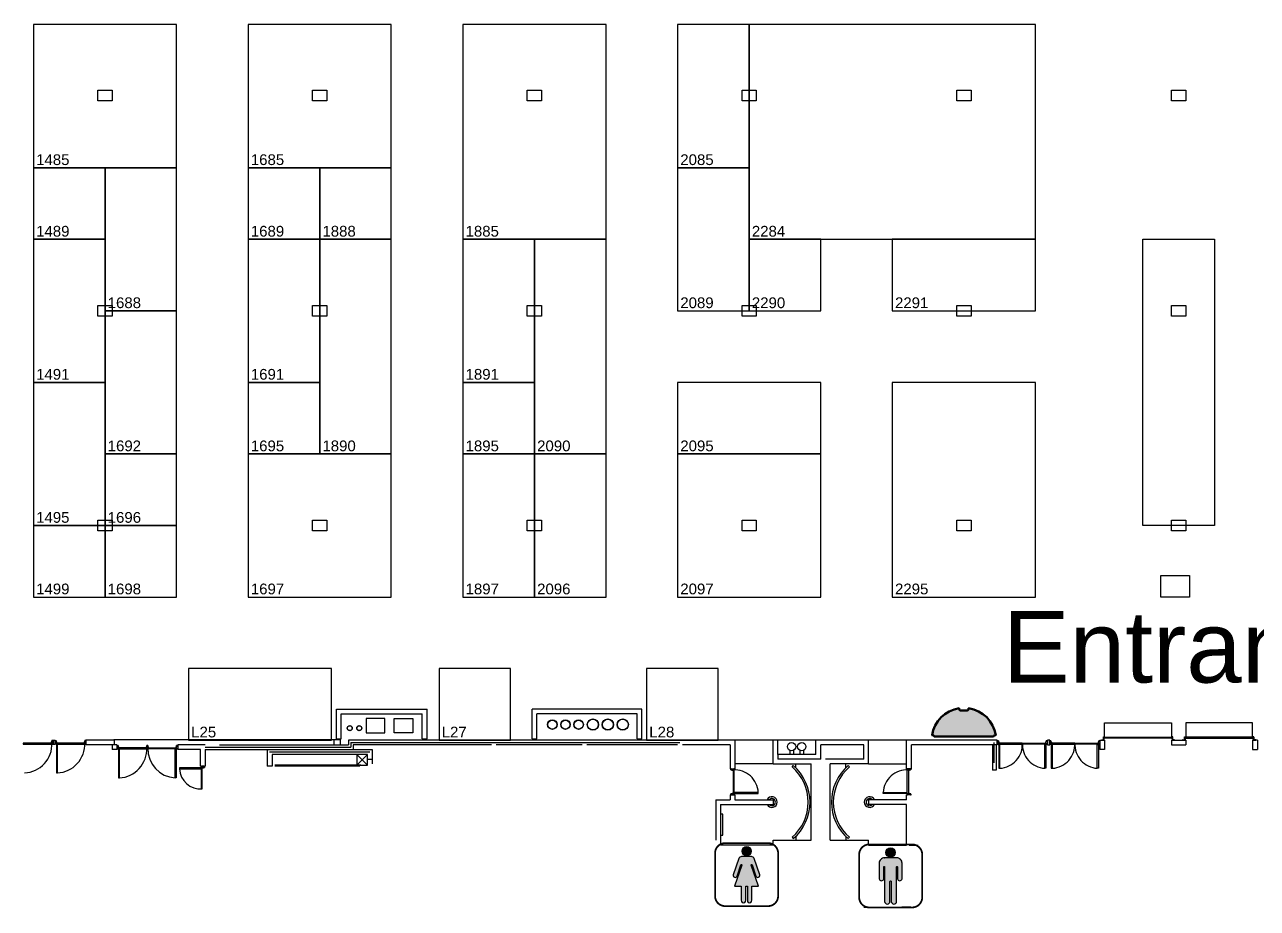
# Model space of a CAD drawing. Extents: x -2543 to 6312, y -522 to 14878.
# Drawn here: x 2145 to 4212, y -522 to 960 of the extents above; entities that cross this region are included whole.
import ezdxf

# ---------------------------------------------------------------- set-up
doc = ezdxf.new("R2010")
doc.units = 0
doc.header["$LTSCALE"] = 5000
doc.header["$PDSIZE"] = 1
for name, color, linetype in [('BoothNumber', 7, 'Continuous'), ('BoothOutLine', 7, 'Continuous'), ('DRAWINGLAYER', 7, 'Continuous'), ('show_xref', 7, 'Continuous')]:
    doc.layers.add(name, color=color, linetype=linetype)
doc.layers.add('OCCC Phase V$0$2020sc01$0$L01-northsouth$0$S-CONC-COLS', color=7, linetype='Continuous', lineweight=50)
doc.layers.add('OCCC Phase V$0$2020sc01$0$L01-northsouth$0$S-CONC-SHAD', color=253, linetype='Continuous', lineweight=20)
doc.styles.add('Arial&EBMS', font='Arial', dxfattribs={"height": 1})
doc.styles.add('Arial&EBMS&B', font='Arial', dxfattribs={"height": 1})

# ---------------------------------------------------------------- blocks, each defined once
blk = doc.blocks.new('OCCC Phase V$0$2020sc01$0$L01-northsouth$0$c9h')
at = {"layer": 'OCCC Phase V$0$2020sc01$0$L01-northsouth$0$S-CONC-SHAD'}
h = blk.add_hatch(color=256, dxfattribs=at)
edge = h.paths.add_edge_path()
edge.add_line((6, -49.40411969), (8, -51.40411969))
edge.add_line((8, -51.40411969), (8, -53.40411969))
edge.add_arc((0, 0), 54, 278.519623987589, 351.4803755790106)
edge.add_line((53.40411969, -8), (51.40411969, -8))
edge.add_line((51.40411969, -8), (49.40411969, -6))
edge.add_line((49.40411969, -6), (49.40411969, 6))
edge.add_line((49.40411969, 6), (51.40411969, 8))
edge.add_line((51.40411969, 8), (53.40411969, 8))
edge.add_arc((0, 0), 54, 8.519624009630077, 81.4803756010517)
edge.add_line((8, 53.40411969), (8, 51.40411969))
edge.add_line((8, 51.40411969), (6, 49.40411969))
edge.add_line((6, 49.40411969), (6, -49.40411969))
at = {"layer": 'Defpoints'}
blk.add_point((25, 0), dxfattribs=at)
at = {"layer": 'OCCC Phase V$0$2020sc01$0$L01-northsouth$0$S-CONC-COLS'}
blk.add_lwpolyline([(6, -49.40411969), (8, -51.40411969), (8, -53.40411969, 0.32956068), (53.40411969, -8), (51.40411969, -8), (49.40411969, -6), (49.40411969, 6), (51.40411969, 8), (53.40411969, 8, 0.32956068), (8, 53.40411969), (8, 51.40411969), (6, 49.40411969)], format="xyb", close=True, dxfattribs=at)
blk = doc.blocks.new('OCCC Phase V$0$I-Rstwmn')
h = blk.add_hatch(color=256)
edge = h.paths.add_edge_path()
edge.add_arc((54.12200597, 22.72633557), 7.79171646, 0, 360.0000000000008)
h = blk.add_hatch(color=256)
edge = h.paths.add_edge_path()
edge.add_line((61.79568616, -0.52068365), (74.05477473, -36.12366201))
edge.add_line((74.05477473, -36.12366201), (62.64704409, -36.12366201))
edge.add_line((62.64704409, -36.12366201), (62.64704409, -59.29985659))
edge.add_arc((58.94181551, -59.98934580506506), 3.768834595433958, -190.54134138529582, 10.54134138529588, ccw=False)
edge.add_line((55.23658693, -59.29985659), (55.23658693, -36.12366201))
edge.add_line((55.23658693, -36.12366201), (53.85041677, -36.12366201))
edge.add_line((53.85041677, -36.12366201), (52.46424661, -36.12366201))
edge.add_line((52.46424661, -36.12366201), (52.46424661, -59.29985659))
edge.add_arc((48.75901802999999, -59.98934580506506), 3.768834595433958, -190.54134138529582, 10.54134138529588, ccw=False)
edge.add_line((45.05378945, -59.29985659), (45.05378945, -36.12366201))
edge.add_line((45.05378945, -36.12366201), (33.64605881, -36.12366201))
edge.add_line((33.64605881, -36.12366201), (45.90514737, -0.52068365))
edge.add_arc((45.24695481802243, -0.3125303474150642), 0.6903225571106276, 342.4504485692472, 519.5495513730091)
edge.add_line((44.60014004, -0.07133359), (38.02170285, -19.17650245))
edge.add_arc((34.86522467057643, -17.93430531251272), 3.392109701286016, 163.4815705511478, 338.5184294105334, ccw=False)
edge.add_line((31.613113, -16.969848), (41.0576729, 10.45914558))
edge.add_arc((45.60846772432711, 8.892181227520654), 4.813014732479354, 89.99999999999437, 160.9999996392767, ccw=False)
edge.add_line((45.60846769, 13.70519596), (53.85041677, 13.70519596))
edge.add_line((53.85041677, 13.70519596), (62.09236584, 13.70519596))
edge.add_arc((62.09236581067292, 8.89218122051089), 4.813014739489101, 19.00000042024533, 89.99999999999437, ccw=False)
edge.add_line((66.64316064, 10.45914558), (76.08772053, -16.969848))
edge.add_arc((72.83560886442355, -17.93430531272942), 3.392109696553987, -158.51842938301013, 16.518429476373626, ccw=False)
edge.add_line((69.67913069, -19.17650245), (63.10069349, -0.07133359))
edge.add_arc((62.45387871197757, -0.312530347415064), 0.6903225571106243, 20.45044862699087, 197.5495514307545)
at = {"const_width": 3}
blk.add_lwpolyline([(18.11510496, -69.44193305), (89.86076888, -69.44193305, 0.41421356), (106.85316297, -52.44953897), (106.85316297, 19.29612495, 0.41421356), (89.86076888, 36.28851904), (18.11510496, 36.28851904, 0.41421356), (1.12271088, 19.29612495), (1.12271088, -52.44953897, 0.41421356)], format="xyb", close=True, dxfattribs=at)
blk.add_lwpolyline([(61.79568616, -0.52068365, -0.975), (63.10069349, -0.07133359), (69.67913069, -19.17650245, 0.9576), (76.08772053, -16.969848), (66.64316064, 10.45914558, 0.32010252), (62.09236584, 13.70519596), (53.85041677, 13.70519596), (45.60846769, 13.70519596, 0.32010252), (41.0576729, 10.45914558), (31.613113, -16.969848, 0.9576), (38.02170285, -19.17650245), (44.60014004, -0.07133359, -0.975), (45.90514737, -0.52068365), (33.64605881, -36.12366201), (45.05378945, -36.12366201), (45.05378945, -59.29985659, 1.20325203), (52.46424661, -59.29985659), (52.46424661, -36.12366201), (53.85041677, -36.12366201), (55.23658693, -36.12366201), (55.23658693, -59.29985659, 1.20325203), (62.64704409, -59.29985659), (62.64704409, -36.12366201), (74.05477473, -36.12366201)], format="xyb", close=True)
blk.add_circle((54.12200597, 22.72633557), 7.79171646)
blk = doc.blocks.new('OCCC Phase V$0$I-Rstmen')
h = blk.add_hatch(color=256)
edge = h.paths.add_edge_path()
edge.add_arc((53.94217236, 22.80841982), 7.86485912, 0, 360.0000000000008)
h = blk.add_hatch(color=256)
edge = h.paths.add_edge_path()
edge.add_line((43.36776537, 13.78728022), (43.63229853, 13.78728022))
edge.add_line((43.63229853, 13.78728022), (43.91094377, 13.78728022))
edge.add_arc((43.63935452745231, 4.867709914520999), 8.923704116063677, 88.2559573455592, 179.9812346534924)
edge.add_line((34.71565089, 4.87063258), (34.71565089, -21.32201987))
edge.add_arc((38.616684235, -20.71828853214634), 3.947474216142326, 188.7974105212529, 351.2025894787488)
edge.add_line((42.51771758, -21.32201987), (42.51771758, -1.25956268))
edge.add_arc((43.214330675, -1.25956268), 0.696613095, 0, 180.0000000000004, ccw=False)
edge.add_line((43.91094377, -1.25956268), (43.91094377, -24.66576273))
edge.add_line((43.91094377, -24.66576273), (43.91094377, -59.21777234))
edge.add_arc((48.36926759, -59.21777234), 4.458323819999997, 180.0000000000004, 360)
edge.add_line((52.82759141, -59.21777234), (52.82759141, -25.78034369))
edge.add_arc((53.942172365, -25.78034369), 1.114580955000001, 0, 180.0000000000004, ccw=False)
edge.add_line((55.05675332, -25.78034369), (55.05675332, -59.21777234))
edge.add_arc((59.51507714, -59.21777234), 4.45832382, 180.0000000000004, 360)
edge.add_line((63.97340096, -59.21777234), (63.97340096, -24.66576273))
edge.add_line((63.97340096, -24.66576273), (63.97340096, -1.25956268))
edge.add_arc((64.670014055, -1.25956268), 0.696613095, 0, 180.0000000000004, ccw=False)
edge.add_line((65.36662715, -1.25956268), (65.36662715, -21.32201987))
edge.add_arc((69.267660495, -20.71828853214634), 3.947474216142326, 188.7974105212529, 351.2025894787488)
edge.add_line((73.16869384, -21.32201987), (73.16869384, 4.87063258))
edge.add_arc((64.24499020254778, 4.867709914520907), 8.923704116063677, 0.0187653465081772, 91.74404265444139)
edge.add_line((63.97340096, 13.78728022), (43.36776537, 13.78728022))
at = {"const_width": 3}
blk.add_lwpolyline([(18.18275073, -69.3598488), (89.92841465, -69.3598488, 0.41421356), (106.92080873, -52.36745471), (106.92080873, 19.3782092, 0.41421356), (89.92841465, 36.37060329), (18.18275073, 36.37060329, 0.41421356), (1.19035665, 19.3782092), (1.19035665, -52.36745471, 0.41421356)], format="xyb", close=True, dxfattribs=at)
blk.add_lwpolyline([(43.63229853, 13.78728022), (43.91094377, 13.78728022, 0.42306085), (34.71565089, 4.87063258), (34.71565089, -21.32201987, 0.85714286), (42.51771758, -21.32201987), (42.51771758, -1.25956268, -1), (43.91094377, -1.25956268), (43.91094377, -24.66576273), (43.91094377, -59.21777234, 1), (52.82759141, -59.21777234), (52.82759141, -25.78034369, -1), (55.05675332, -25.78034369), (55.05675332, -59.21777234, 1), (63.97340096, -59.21777234), (63.97340096, -24.66576273), (63.97340096, -1.25956268, -1), (65.36662715, -1.25956268), (65.36662715, -21.32201987, 0.85714286), (73.16869384, -21.32201987), (73.16869384, 4.87063258, 0.42306085), (63.97340096, 13.78728022), (43.36776537, 13.78728022)], format="xyb", close=True)
blk.add_circle((53.94217236, 22.80841982), 7.86485912)
blk = doc.blocks.new('FACILITY_X0000198')
at = {"layer": 'show_xref', "color": 0}
for p, q in [((2268, 832.242), (2268, 850.242)), ((2268, 850.242), (2292, 850.242)), ((2292, 850.242), (2292, 832.242)), ((2628, 832.242), (2628, 850.242)), ((2628, 850.242), (2652, 850.242)), ((2652, 850.242), (2652, 832.242)), ((2988, 832.242), (2988, 850.242)), ((2988, 850.242), (3012, 850.242)), ((3012, 850.242), (3012, 832.242)), ((3348, 832.242), (3348, 850.242)), ((3348, 850.242), (3372, 850.242)), ((3372, 850.242), (3372, 832.242)), ((3708, 832.242), (3708, 850.242)), ((3708, 850.242), (3732, 850.242)), ((3732, 850.242), (3732, 832.242)), ((4068, 832.242), (4068, 850.242)), ((4068, 850.242), (4092, 850.242)), ((4092, 850.242), (4092, 832.242)), ((2292, 832.242), (2268, 832.242)), ((2292, 832.242), (2292, 832.242)), ((2652, 832.242), (2628, 832.242)), ((2652, 832.242), (2652, 832.242)), ((3012, 832.242), (2988, 832.242)), ((3012, 832.242), (3012, 832.242)), ((3372, 832.242), (3348, 832.242)), ((3372, 832.242), (3372, 832.242)), ((3732, 832.242), (3708, 832.242)), ((3732, 832.242), (3732, 832.242)), ((4092, 832.242), (4068, 832.242)), ((4092, 832.242), (4092, 832.242)), ((2268, 471), (2268, 489)), ((2268, 489), (2292, 489)), ((2292, 489), (2292, 471)), ((2628, 471), (2628, 489)), ((2628, 489), (2652, 489)), ((2652, 489), (2652, 471)), ((2988, 471), (2988, 489)), ((2988, 489), (3012, 489)), ((3012, 489), (3012, 471)), ((3348, 471), (3348, 489)), ((3348, 489), (3372, 489)), ((3372, 489), (3372, 471)), ((3708, 471), (3708, 489)), ((3708, 489), (3732, 489)), ((3732, 489), (3732, 471)), ((4068, 471), (4068, 489)), ((4068, 489), (4092, 489)), ((4092, 489), (4092, 471)), ((2292, 471), (2268, 471)), ((2292, 471), (2292, 471)), ((2652, 471), (2628, 471)), ((2652, 471), (2652, 471)), ((3012, 471), (2988, 471)), ((3012, 471), (3012, 471)), ((3372, 471), (3348, 471)), ((3372, 471), (3372, 471)), ((3732, 471), (3708, 471)), ((3732, 471), (3732, 471)), ((4092, 471), (4068, 471)), ((4092, 471), (4092, 471)), ((2268, 111), (2268, 129)), ((2268, 129), (2292, 129)), ((2292, 129), (2292, 111)), ((2628, 111), (2628, 129)), ((2628, 129), (2652, 129)), ((2652, 129), (2652, 111)), ((2988, 111), (2988, 129)), ((2988, 129), (3012, 129)), ((3012, 129), (3012, 111)), ((3348, 111), (3348, 129)), ((3348, 129), (3372, 129)), ((3372, 129), (3372, 111)), ((3708, 111), (3708, 129)), ((3708, 129), (3732, 129)), ((3732, 129), (3732, 111)), ((4068, 111), (4068, 129)), ((4068, 129), (4092, 129)), ((4092, 129), (4092, 111)), ((2292, 111), (2268, 111)), ((2292, 111), (2292, 111)), ((2652, 111), (2628, 111)), ((2652, 111), (2652, 111)), ((3012, 111), (2988, 111)), ((3012, 111), (3012, 111)), ((3372, 111), (3348, 111)), ((3372, 111), (3372, 111)), ((3732, 111), (3708, 111)), ((3732, 111), (3732, 111)), ((4092, 111), (4068, 111)), ((4092, 111), (4092, 111)), ((2668, -238), (2668, -188)), ((2668, -188), (2820, -188)), ((2676, -238), (2676, -196)), ((2676, -196), (2812, -196)), ((2749, -204), (2718, -204)), ((2718, -204), (2718, -228)), ((2749, -228), (2749, -204)), ((2765, -228), (2765, -204)), ((2765, -204), (2796, -204)), ((2796, -204), (2796, -228)), ((2812, -238), (2812, -196)), ((2820, -238), (2820, -188)), ((2996, -238), (2996, -188)), ((3180, -188), (2996, -188)), ((3004, -238), (3004, -196)), ((3172, -196), (3004, -196)), ((3172, -238), (3172, -196)), ((3180, -238), (3180, -188)), ((3956, -235), (3956, -211)), ((3956, -211), (4068, -211)), ((4068, -211), (4068, -235)), ((4092, -211), (4092, -235)), ((4204, -211), (4092, -211)), ((4204, -235), (4204, -211)), ((2190.375, -243), (2190.375, -244.5)), ((2191, -242.875), (2190.5, -242.875)), ((2190.5, -244.5), (2190.5, -243)), ((2190.5, -243), (2191.125, -243)), ((2191.125, -244.5), (2190.5, -244.5)), ((2190.5, -244.625), (2191, -244.625)), ((2191, -241), (2191, -242.875)), ((2191, -244.625), (2191, -246.5)), ((2192.75, -240.875), (2191.125, -240.875)), ((2191.125, -243), (2191.125, -241)), ((2191.125, -241), (2192.75, -241)), ((2191.125, -246.5), (2191.125, -244.5)), ((2192.75, -246.5), (2191.125, -246.5)), ((2191.125, -246.625), (2192.75, -246.625)), ((2192.75, -241), (2192.75, -241.375)), ((2192.75, -241.375), (2192.875, -241.375)), ((2192.875, -246.125), (2192.75, -246.125)), ((2192.75, -246.125), (2192.75, -246.5)), ((2192.875, -241.375), (2192.875, -241)), ((2192.875, -241.375), (2193, -241.375)), ((2193, -246.125), (2192.875, -246.125)), ((2192.875, -246.5), (2192.875, -246.125)), ((2193, -247.25), (2193, -240.25)), ((2193, -240.25), (2196, -240.25)), ((2193, -241.375), (2193, -246.125)), ((2196, -247.25), (2193, -247.25)), ((2196, -240.25), (2196, -247.25)), ((2196, -241.375), (2196, -246.125)), ((2196.125, -241.375), (2196, -241.375)), ((2196, -246.125), (2196.125, -246.125)), ((2196.125, -241.375), (2196.125, -241)), ((2196.25, -241.375), (2196.125, -241.375)), ((2196.125, -246.5), (2196.125, -246.125)), ((2196.125, -246.125), (2196.25, -246.125)), ((2196.25, -240.875), (2197.875, -240.875)), ((2197.875, -241), (2196.25, -241)), ((2196.25, -241), (2196.25, -241.375)), ((2196.25, -246.125), (2196.25, -246.5)), ((2196.25, -246.5), (2197.875, -246.5)), ((2197.875, -246.625), (2196.25, -246.625)), ((2197.875, -243), (2197.875, -241)), ((2198.5, -243), (2197.875, -243)), ((2197.875, -246.5), (2197.875, -244.5)), ((2197.875, -244.5), (2198.5, -244.5)), ((2198, -241), (2198, -242.875)), ((2198, -242.875), (2198.5, -242.875)), ((2198.5, -244.625), (2198, -244.625)), ((2198, -244.625), (2198, -246.5)), ((2198.5, -244.5), (2198.5, -243)), ((2200.28125, -247.15625), (2198.53125, -247.15625)), ((2198.53125, -247.15625), (2198.53125, -295.03125)), ((2198.625, -243), (2198.625, -244.5)), ((2200.28125, -295.03125), (2200.28125, -247.15625)), ((2245.375, -243), (2245.375, -244.5)), ((2246, -242.875), (2245.5, -242.875)), ((2245.5, -244.5), (2245.5, -243)), ((2245.5, -243), (2246.125, -243)), ((2246.125, -244.5), (2245.5, -244.5)), ((2245.5, -244.625), (2246, -244.625)), ((2246, -241), (2246, -242.875)), ((2246, -244.625), (2246, -246.5)), ((2247.75, -240.875), (2246.125, -240.875)), ((2246.125, -243), (2246.125, -241)), ((2246.125, -241), (2247.75, -241)), ((2246.125, -246.5), (2246.125, -244.5)), ((2247.75, -246.5), (2246.125, -246.5)), ((2246.125, -246.625), (2247.75, -246.625)), ((2247.75, -241), (2247.75, -241.375)), ((2247.75, -241.375), (2247.875, -241.375)), ((2247.875, -246.125), (2247.75, -246.125)), ((2247.75, -246.125), (2247.75, -246.5)), ((2247.875, -241.375), (2247.875, -241)), ((2247.875, -241.375), (2248, -241.375)), ((2248, -246.125), (2247.875, -246.125)), ((2247.875, -246.5), (2247.875, -246.125)), ((2296, -240.25), (2248, -240.25)), ((2248, -240.25), (2248, -247.25)), ((2248, -241.375), (2248, -246.125)), ((2248, -247.25), (2296, -247.25)), ((2300, -248), (2292, -248)), ((2292, -248), (2292, -256)), ((2295, -238.875), (2674, -238.875)), ((2296, -247.25), (2296, -240.25)), ((2300, -248), (2300, -256)), ((2448, -248), (2402, -248)), ((2402, -248), (2402, -256)), ((2472, -248), (2688, -248)), ((2664, -247.25), (2664, -240.25)), ((2668, -238), (2676, -238)), ((2674, -238.875), (2674, -247.5)), ((3335.997375, -240), (2688, -240)), ((2688, -240), (2688, -248)), ((2692, -244), (2692, -252)), ((2692, -244), (3244.00128125, -244)), ((2928, -248), (2696, -248)), ((2696, -248), (2696, -256)), ((2718, -228), (2749, -228)), ((2796, -228), (2765, -228)), ((2812, -238), (2820, -238)), ((3080, -248), (2936, -248)), ((2996, -238), (3004, -238)), ((3240.00128125, -248), (3088, -248)), ((3172, -238), (3180, -238)), ((3328.00128125, -248), (3248.00128125, -248)), ((3328.00128125, -248), (3328.00128125, -288)), ((3400.00128125, -240), (3336.00128125, -240)), ((3336.00128125, -240), (3336.00128125, -288)), ((3408.00128125, -240), (3400.00128125, -240)), ((3400.00128125, -280), (3400.00128125, -240)), ((3473.66065625, -240), (3408.00128125, -240)), ((3408.00128125, -264), (3408.00128125, -240)), ((3472.00128125, -264), (3472.00128125, -240)), ((3560.00128125, -240), (3472.00128125, -240)), ((3480.00128125, -272), (3480.00128125, -248)), ((3552.00128125, -248), (3480.00128125, -248)), ((3552.00128125, -272), (3552.00128125, -248)), ((3624.00128125, -240), (3560.00128125, -240)), ((3560.00128125, -280), (3560.00128125, -240)), ((3776, -240), (3623.997375, -240)), ((3624.00128125, -288), (3624.00128125, -240)), ((3776, -248), (3631.997375, -248)), ((3632.00128125, -288), (3632.00128125, -248)), ((3768, -248), (3768, -290.2183747)), ((3770.67942886, -278.014125), (3770.67942886, -244)), ((3774, -248), (3774, -290.2183747)), ((3776, -248), (3776, -240)), ((3776, -241.625), (3776, -246.375)), ((3776.125, -241.625), (3776, -241.625)), ((3776, -246.375), (3776.125, -246.375)), ((3860, -246.375), (3859.875, -246.375)), ((3864, -240), (3860, -240)), ((3860, -240), (3860, -248)), ((3860, -241.625), (3860, -246.375)), ((3860, -248), (3864, -248)), ((3863.9985, -241.625), (3863.9985, -246.375)), ((3863.9985, -246.375), (3864.1235, -246.375)), ((3864, -248), (3864, -240)), ((3947.8735, -241.625), (3947.9985, -241.625)), ((3947.9985, -246.375), (3947.8735, -246.375)), ((3947.9985, -241.625), (3947.9985, -246.375)), ((3948, -240), (3948, -256)), ((3948, -240), (3956, -240)), ((3950.75, -240), (3950.75, -239.75)), ((3954.75, -240), (3950.75, -240)), ((3950.875, -239.625), (3954.125, -239.625)), ((3953.875, -239.5), (3953.875, -234.625)), ((3953.875, -234.625), (3955.75, -234.625)), ((3954, -239.5), (3953.875, -239.5)), ((3954.125, -235.125), (3954.125, -239.375)), ((3954.125, -239.5), (3954.125, -236.625)), ((3954.125, -236.625), (3956, -236.625)), ((3954.25, -239.5), (3954.125, -239.5)), ((3955.625, -234.875), (3954.375, -234.875)), ((3954.375, -237.125), (3954.375, -239.375)), ((3954.375, -239.375), (3954.375, -237.125)), ((3954.5, -237), (3954.75, -237)), ((3955.875, -236.875), (3954.625, -236.875)), ((3954.75, -237), (3954.75, -240)), ((3955.75, -234.625), (3955.75, -234.75)), ((3956, -236.5), (3956, -235)), ((3956, -235), (4068, -235)), ((4068, -236.5), (3956, -236.5)), ((3956, -236.625), (3956, -236.75)), ((3956, -240), (3956, -256)), ((4068, -235), (4068, -236.5)), ((4069.875, -236.625), (4068, -236.625)), ((4068, -236.625), (4068, -236.75)), ((4068, -240), (4092, -240)), ((4068, -248), (4092, -248)), ((4068.125, -236.875), (4069.375, -236.875)), ((4070.125, -234.625), (4068.25, -234.625)), ((4068.25, -234.625), (4068.25, -234.75)), ((4068.375, -234.875), (4069.625, -234.875)), ((4069.5, -237), (4069.25, -237)), ((4069.25, -237), (4069.25, -240)), ((4069.25, -240), (4073.25, -240)), ((4069.625, -239.375), (4069.625, -237.125)), ((4069.625, -237.125), (4069.625, -239.375)), ((4069.75, -239.5), (4069.875, -239.5)), ((4069.875, -235.125), (4069.875, -239.375)), ((4069.875, -239.5), (4069.875, -236.625)), ((4073.125, -239.625), (4069.875, -239.625)), ((4070, -239.5), (4070.125, -239.5)), ((4070.125, -239.5), (4070.125, -234.625)), ((4073.25, -240), (4073.25, -239.75)), ((4086.75, -240), (4086.75, -239.75)), ((4090.75, -240), (4086.75, -240)), ((4086.875, -239.625), (4090.125, -239.625)), ((4089.875, -239.5), (4089.875, -234.625)), ((4089.875, -234.625), (4091.75, -234.625)), ((4090, -239.5), (4089.875, -239.5)), ((4090.125, -235.125), (4090.125, -239.375)), ((4090.125, -239.5), (4090.125, -236.625)), ((4090.125, -236.625), (4092, -236.625)), ((4090.25, -239.5), (4090.125, -239.5)), ((4091.625, -234.875), (4090.375, -234.875)), ((4090.375, -239.375), (4090.375, -237.125)), ((4090.375, -237.125), (4090.375, -239.375)), ((4090.5, -237), (4090.75, -237)), ((4091.875, -236.875), (4090.625, -236.875)), ((4090.75, -237), (4090.75, -240)), ((4091.75, -234.625), (4091.75, -234.75)), ((4204, -235), (4092, -235)), ((4092, -235), (4092, -236.5)), ((4092, -236.5), (4204, -236.5)), ((4092, -236.625), (4092, -236.75)), ((4204, -236.5), (4204, -235)), ((4205.875, -236.625), (4204, -236.625)), ((4204, -236.625), (4204, -236.75)), ((4212, -240), (4204, -240)), ((4204, -240), (4204, -256)), ((4204.125, -236.875), (4205.375, -236.875)), ((4206.125, -234.625), (4204.25, -234.625)), ((4204.25, -234.625), (4204.25, -234.75)), ((4204.375, -234.875), (4205.625, -234.875)), ((4205.5, -237), (4205.25, -237)), ((4205.25, -237), (4205.25, -240)), ((4205.25, -240), (4209.25, -240)), ((4205.625, -239.375), (4205.625, -237.125)), ((4205.625, -237.125), (4205.625, -239.375)), ((4205.75, -239.5), (4205.875, -239.5)), ((4205.875, -235.125), (4205.875, -239.375)), ((4205.875, -239.5), (4205.875, -236.625)), ((4209.125, -239.625), (4205.875, -239.625)), ((4206, -239.5), (4206.125, -239.5)), ((4206.125, -239.5), (4206.125, -234.625)), ((4209.25, -240), (4209.25, -239.75)), ((4212, -240), (4212, -256)), ((2300, -256), (2292, -256)), ((2300.125, -249.625), (2300, -249.625)), ((2300, -249.625), (2300, -254.375)), ((2300, -254.375), (2300.125, -254.375)), ((2300.125, -249.625), (2300.125, -249.25)), ((2300.25, -249.625), (2300.125, -249.625)), ((2300.125, -254.75), (2300.125, -254.375)), ((2300.125, -254.375), (2300.25, -254.375)), ((2300.25, -249.125), (2301.875, -249.125)), ((2301.875, -249.25), (2300.25, -249.25)), ((2300.25, -249.25), (2300.25, -249.625)), ((2300.25, -254.375), (2300.25, -254.75)), ((2300.25, -254.75), (2301.875, -254.75)), ((2301.875, -254.875), (2300.25, -254.875)), ((2301.875, -251.25), (2301.875, -249.25)), ((2302.5, -251.25), (2301.875, -251.25)), ((2301.875, -254.75), (2301.875, -252.75)), ((2301.875, -252.75), (2302.5, -252.75)), ((2302, -249.25), (2302, -251.125)), ((2302, -251.125), (2302.5, -251.125)), ((2302.5, -252.875), (2302, -252.875)), ((2302, -252.875), (2302, -254.75)), ((2302.5, -252.75), (2302.5, -251.25)), ((2304.28125, -255.40625), (2302.53125, -255.40625)), ((2302.53125, -255.40625), (2302.53125, -303.28125)), ((2302.625, -251.25), (2302.625, -252.75)), ((2304.28125, -303.28125), (2304.28125, -255.40625)), ((2349.375, -251.25), (2349.375, -252.75)), ((2350, -251.125), (2349.5, -251.125)), ((2349.5, -251.25), (2350.125, -251.25)), ((2349.5, -252.75), (2349.5, -251.25)), ((2350.125, -252.75), (2349.5, -252.75)), ((2349.5, -252.875), (2350, -252.875)), ((2350, -249.25), (2350, -251.125)), ((2350, -252.875), (2350, -254.75)), ((2351.875, -249.125), (2350.125, -249.125)), ((2350.125, -249.25), (2351.875, -249.25)), ((2350.125, -251.25), (2350.125, -249.25)), ((2350.125, -254.75), (2350.125, -252.75)), ((2351.875, -254.75), (2350.125, -254.75)), ((2350.125, -254.875), (2351.875, -254.875)), ((2351.875, -251.25), (2351.875, -249.25)), ((2352.5, -251.25), (2351.875, -251.25)), ((2351.875, -252.75), (2352.5, -252.75)), ((2351.875, -254.75), (2351.875, -252.75)), ((2352, -249.25), (2352, -251.125)), ((2352, -251.125), (2352.5, -251.125)), ((2352.5, -252.875), (2352, -252.875)), ((2352, -252.875), (2352, -254.75)), ((2352.5, -252.75), (2352.5, -251.25)), ((2352.625, -251.25), (2352.625, -252.75)), ((2397.71875, -303.28125), (2397.71875, -255.40625)), ((2397.71875, -255.40625), (2399.46875, -255.40625)), ((2399.375, -251.25), (2399.375, -252.75)), ((2399.46875, -255.40625), (2399.46875, -303.28125)), ((2400, -251.125), (2399.5, -251.125)), ((2399.5, -252.75), (2399.5, -251.25)), ((2399.5, -251.25), (2400.125, -251.25)), ((2400.125, -252.75), (2399.5, -252.75)), ((2399.5, -252.875), (2400, -252.875)), ((2400, -249.25), (2400, -251.125)), ((2400, -252.875), (2400, -254.75)), ((2401.75, -249.125), (2400.125, -249.125)), ((2400.125, -251.25), (2400.125, -249.25)), ((2400.125, -249.25), (2401.75, -249.25)), ((2400.125, -254.75), (2400.125, -252.75)), ((2401.75, -254.75), (2400.125, -254.75)), ((2400.125, -254.875), (2401.75, -254.875)), ((2401.75, -249.25), (2401.75, -249.625)), ((2401.75, -249.625), (2401.875, -249.625)), ((2401.875, -254.375), (2401.75, -254.375)), ((2401.75, -254.375), (2401.75, -254.75)), ((2401.875, -249.625), (2401.875, -249.25)), ((2401.875, -249.625), (2402, -249.625)), ((2402, -254.375), (2401.875, -254.375)), ((2401.875, -254.75), (2401.875, -254.375)), ((2402, -249.625), (2402, -254.375)), ((2440, -256), (2402, -256)), ((2440, -284), (2440, -256)), ((2448, -252), (2692, -252)), ((2448, -256), (2728, -256)), ((2448, -256), (2448, -284)), ((2552, -256), (2552, -284)), ((2724, -260), (2556, -260)), ((2560, -264), (2560, -284)), ((2720, -264), (2560, -264)), ((2720, -264), (2702, -282)), ((2702, -264), (2720, -282)), ((2720, -264), (2702, -264)), ((2702, -264), (2702, -282)), ((2720, -282), (2720, -264)), ((2728, -256), (2728, -280.0075625)), ((3472.00128125, -264), (3408.00128125, -264)), ((3408.00128125, -264), (3408.00128125, -272)), ((3428.16065625, -257.320875), (3428.16065625, -263.5)), ((3434.16065625, -257.320875), (3434.16065625, -263.5)), ((3445.16065625, -257.320875), (3445.16065625, -263.5)), ((3451.16065625, -257.320875), (3451.16065625, -263.5)), ((3956, -256), (3948, -256)), ((4204, -256), (4212, -256)), ((2440.59375135, -286.53125), (2404.71875135, -286.53125)), ((2404.71875135, -286.53125), (2404.71875135, -288.28125)), ((2404.71875135, -288.28125), (2440.59375135, -288.28125)), ((2440, -284), (2448, -284)), ((2440.59375135, -288.28125), (2440.59375135, -286.53125)), ((2441.12500135, -285.875), (2441.12500135, -284.25)), ((2441.25000135, -284.125), (2441.62500135, -284.125)), ((2441.62500135, -284.25), (2441.25000135, -284.25)), ((2441.25000135, -284.25), (2441.25000135, -285.875)), ((2441.25000135, -285.875), (2443.25000135, -285.875)), ((2443.12500135, -286), (2441.25000135, -286)), ((2441.62500135, -284), (2441.62500135, -284.125)), ((2446.37500135, -284), (2441.62500135, -284)), ((2441.62500135, -284.125), (2441.62500135, -284.25)), ((2443.12500135, -286.5), (2443.12500135, -286)), ((2443.25000135, -285.875), (2443.25000135, -286.5)), ((2443.25000135, -286.5), (2444.75000135, -286.5)), ((2444.75000135, -286.625), (2443.25000135, -286.625)), ((2444.75000135, -286.5), (2444.75000135, -285.875)), ((2444.75000135, -285.875), (2446.75000135, -285.875)), ((2446.75000135, -286), (2444.87500135, -286)), ((2444.87500135, -286), (2444.87500135, -286.5)), ((2446.37500135, -284.125), (2446.37500135, -284)), ((2446.37500135, -284.25), (2446.37500135, -284.125)), ((2446.37500135, -284.125), (2446.75000135, -284.125)), ((2446.75000135, -284.25), (2446.37500135, -284.25)), ((2446.75000135, -285.875), (2446.75000135, -284.25)), ((2446.87500135, -284.25), (2446.87500135, -285.875)), ((2560, -284), (2552, -284)), ((2709, -282), (2565, -282)), ((2707, -284), (2565, -284)), ((2702, -282), (2720, -282)), ((2720, -272.0075625), (2728, -272.0075625)), ((3328.000125, -288), (3336.000125, -288)), ((3328.00128125, -288), (3336.00128125, -288)), ((3329.62628125, -288.125), (3329.62628125, -288)), ((3329.62628125, -288), (3334.37628125, -288)), ((3334.37628125, -288), (3334.37628125, -288.125)), ((3400.00128125, -280), (3336.00128125, -280)), ((3400.00128125, -280), (3464.00128125, -280)), ((3472.00128125, -272), (3408.00128125, -272)), ((3432.02090625, -285), (3433.98315625, -282.73075)), ((3438.02090625, -286.4695), (3438.02090625, -280)), ((3464.00128125, -408), (3464.00128125, -280)), ((3480.00128125, -272), (3472.00128125, -272)), ((3552.00128125, -272), (3488.00128125, -272)), ((3560.00128125, -280), (3496.00128125, -280)), ((3496.00128125, -408), (3496.00128125, -280)), ((3521.98165625, -286.4695), (3521.98165625, -280)), ((3527.98165625, -285), (3526.01940625, -282.73075)), ((3560.00128125, -280), (3624.00128125, -280)), ((3632.00128125, -288), (3624.00128125, -288)), ((3632.0024375, -288), (3624.0024375, -288)), ((3625.62628125, -288), (3625.62628125, -288.125)), ((3630.37628125, -288), (3625.62628125, -288)), ((3630.37628125, -288.125), (3630.37628125, -288)), ((2198.53125, -295.03125), (2200.28125, -295.03125)), ((2302.53125, -303.28125), (2304.28125, -303.28125)), ((2399.46875, -303.28125), (2397.71875, -303.28125)), ((3304.00128125, -340), (3328.00128125, -340)), ((3304.00128125, -340), (3304.00128125, -408)), ((3312.00128125, -348), (3400.00128125, -348)), ((3312.00128125, -348), (3312.00128125, -416)), ((3328.000125, -332), (3336.000125, -332)), ((3328.00128125, -332), (3328.00128125, -340)), ((3329.62628125, -331.875), (3329.62628125, -332)), ((3329.62628125, -332), (3334.37628125, -332)), ((3334.37628125, -332), (3334.37628125, -331.875)), ((3336.00128125, -332), (3336.00128125, -340)), ((3336.00128125, -340), (3400.00128125, -340)), ((3400.00128125, -340), (3400.00128125, -348)), ((3624.00128125, -340), (3560.00128125, -340)), ((3560.00128125, -340), (3560.00128125, -348)), ((3624.00128125, -348), (3560.00128125, -348)), ((3624.00128125, -340), (3624.00128125, -332)), ((3632.00128125, -332), (3624.00128125, -332)), ((3624.00128125, -416), (3624.00128125, -348)), ((3632.0024375, -332), (3624.0024375, -332)), ((3625.62628125, -332), (3625.62628125, -331.875)), ((3630.37628125, -332), (3625.62628125, -332)), ((3630.37628125, -331.875), (3630.37628125, -332)), ((3400, -416), (3400, -408)), ((3400, -408), (3464, -408)), ((3432.02090625, -403), (3433.98315625, -405.26925)), ((3438.02090625, -401.5305), (3438.02090625, -408)), ((3496.00128125, -408), (3560.002625, -408)), ((3521.98165625, -401.5305), (3521.98165625, -408)), ((3527.98165625, -403), (3526.01940625, -405.26925)), ((3560.002625, -416), (3560.002625, -408)), ((3400, -416), (3312, -416)), ((3560.002625, -416), (3624, -416)), ((3628.0625, -416), (3643.0625, -416)), ((3552.002625, -520), (3608, -520)), ((3631.0625, -520), (3616.0625, -520))]:
    blk.add_line(p, q, dxfattribs=at)
at = {"layer": 'show_xref', "color": 0, "linetype": 'Continuous'}
for p, q in [((4068, -240), (4068, -248)), ((4092, -240), (4092, -248)), ((3774, -290.2183747), (3768, -290.2183747))]:
    blk.add_line(p, q, dxfattribs=at)
at = {"layer": 'show_xref', "color": 0}
for points in [[(2190.9375, -244.875), (2143.0625, -244.875), (2143.0625, -246.625), (2190.9375, -246.625)], [(2245.9375, -244.875), (2198.0625, -244.875), (2198.0625, -246.625), (2245.9375, -246.625)], [(3817.9375, -245.125), (3778.0625, -245.125), (3778.0625, -246.875), (3817.9375, -246.875)], [(3780.28125, -287.28125), (3780.28125, -247.40625), (3778.53125, -247.40625), (3778.53125, -287.28125)], [(3818.0625, -245.125), (3857.9375, -245.125), (3857.9375, -246.875), (3818.0625, -246.875)], [(3855.71875, -287.28125), (3855.71875, -247.40625), (3857.46875, -247.40625), (3857.46875, -287.28125)], [(3905.936, -245.125), (3866.061, -245.125), (3866.061, -246.875), (3905.936, -246.875)], [(3868.27975, -287.28125), (3868.27975, -247.40625), (3866.52975, -247.40625), (3866.52975, -287.28125)], [(3906.061, -245.125), (3945.936, -245.125), (3945.936, -246.875), (3906.061, -246.875)], [(3943.71725, -287.28125), (3943.71725, -247.40625), (3945.46725, -247.40625), (3945.46725, -287.28125)], [(2349.9375, -253.125), (2302.0625, -253.125), (2302.0625, -254.875), (2349.9375, -254.875)], [(2352.0625, -253.125), (2399.9375, -253.125), (2399.9375, -254.875), (2352.0625, -254.875)], [(3457.16065625, -263.5), (3457.16065625, -264), (3422.16065625, -264), (3422.16065625, -263.5), (3457.16065625, -263.5)], [(2442.87500135, -321.9375), (2442.87500135, -286.0625), (2441.12500135, -286.0625), (2441.12500135, -321.9375)], [(3333.12628125, -290.0625), (3333.12628125, -329.9375), (3334.87628125, -329.9375), (3334.87628125, -290.0625)], [(3626.87628125, -290.0625), (3626.87628125, -329.9375), (3625.12628125, -329.9375), (3625.12628125, -290.0625)], [(3375.28253125, -327.71875), (3335.40753125, -327.71875), (3335.40753125, -329.46875), (3375.28253125, -329.46875)], [(3584.72003125, -327.71875), (3624.59503125, -327.71875), (3624.59503125, -329.46875), (3584.72003125, -329.46875)], [(3316.00128125, -364.5), (3312.00128125, -364.5), (3312.00128125, -399.5), (3316.00128125, -399.5)]]:
    blk.add_lwpolyline(points, close=True, dxfattribs=at)
for points in [[(3776.125, -241.25, -0.41421356), (3776.25, -241.125), (3777.875, -241.125, -0.41421356), (3778, -241.25), (3778, -243.125), (3778.5, -243.125, -0.41421356), (3778.625, -243.25), (3778.625, -244.75, -0.41421356), (3778.5, -244.875), (3778, -244.875), (3778, -246.75, -0.41421356), (3777.875, -246.875), (3776.25, -246.875, -0.41421356), (3776.125, -246.75), (3776.125, -246.375), (3776.25, -246.375), (3776.25, -246.75), (3777.875, -246.75), (3777.875, -244.75), (3778.5, -244.75), (3778.5, -243.25), (3777.875, -243.25), (3777.875, -241.25), (3776.25, -241.25), (3776.25, -241.625), (3776.125, -241.625)], [(3859.875, -241.25, 0.41421356), (3859.75, -241.125), (3858.125, -241.125, 0.41421356), (3858, -241.25), (3858, -243.125), (3857.5, -243.125, 0.41421356), (3857.375, -243.25), (3857.375, -244.75, 0.41421356), (3857.5, -244.875), (3858, -244.875), (3858, -246.75, 0.41421356), (3858.125, -246.875), (3859.75, -246.875, 0.41421356), (3859.875, -246.75), (3859.875, -246.375), (3859.75, -246.375), (3859.75, -246.75), (3858.125, -246.75), (3858.125, -244.75), (3857.5, -244.75), (3857.5, -243.25), (3858.125, -243.25), (3858.125, -241.25), (3859.75, -241.25), (3859.75, -241.625), (3859.875, -241.625)], [(3864.1235, -241.25, -0.41421356), (3864.2485, -241.125), (3865.8735, -241.125, -0.41421356), (3865.9985, -241.25), (3865.9985, -243.125), (3866.4985, -243.125, -0.41421356), (3866.6235, -243.25), (3866.6235, -244.75, -0.41421356), (3866.4985, -244.875), (3865.9985, -244.875), (3865.9985, -246.75, -0.41421356), (3865.8735, -246.875), (3864.2485, -246.875, -0.41421356), (3864.1235, -246.75), (3864.1235, -246.375), (3864.2485, -246.375), (3864.2485, -246.75), (3865.8735, -246.75), (3865.8735, -244.75), (3866.4985, -244.75), (3866.4985, -243.25), (3865.8735, -243.25), (3865.8735, -241.25), (3864.2485, -241.25), (3864.2485, -241.625), (3864.1235, -241.625)], [(3947.8735, -241.25, 0.41421356), (3947.7485, -241.125), (3946.1235, -241.125, 0.41421356), (3945.9985, -241.25), (3945.9985, -243.125), (3945.4985, -243.125, 0.41421356), (3945.3735, -243.25), (3945.3735, -244.75, 0.41421356), (3945.4985, -244.875), (3945.9985, -244.875), (3945.9985, -246.75, 0.41421356), (3946.1235, -246.875), (3947.7485, -246.875, 0.41421356), (3947.8735, -246.75), (3947.8735, -246.375), (3947.7485, -246.375), (3947.7485, -246.75), (3946.1235, -246.75), (3946.1235, -244.75), (3945.4985, -244.75), (3945.4985, -243.25), (3946.1235, -243.25), (3946.1235, -241.25), (3947.7485, -241.25), (3947.7485, -241.625), (3947.8735, -241.625)], [(3329.25128125, -288.125, 0.41421356), (3329.12628125, -288.25), (3329.12628125, -289.875, 0.41421356), (3329.25128125, -290), (3331.12628125, -290), (3331.12628125, -290.5, 0.41421356), (3331.25128125, -290.625), (3332.75128125, -290.625, 0.41421356), (3332.87628125, -290.5), (3332.87628125, -290), (3334.75128125, -290, 0.41421356), (3334.87628125, -289.875), (3334.87628125, -288.25, 0.41421356), (3334.75128125, -288.125), (3334.37628125, -288.125), (3334.37628125, -288.25), (3334.75128125, -288.25), (3334.75128125, -289.875), (3332.75128125, -289.875), (3332.75128125, -290.5), (3331.25128125, -290.5), (3331.25128125, -289.875), (3329.25128125, -289.875), (3329.25128125, -288.25), (3329.62628125, -288.25), (3329.62628125, -288.125)], [(3630.75128125, -288.125, -0.41421356), (3630.87628125, -288.25), (3630.87628125, -289.875, -0.41421356), (3630.75128125, -290), (3628.87628125, -290), (3628.87628125, -290.5, -0.41421356), (3628.75128125, -290.625), (3627.25128125, -290.625, -0.41421356), (3627.12628125, -290.5), (3627.12628125, -290), (3625.25128125, -290, -0.41421356), (3625.12628125, -289.875), (3625.12628125, -288.25, -0.41421356), (3625.25128125, -288.125), (3625.62628125, -288.125), (3625.62628125, -288.25), (3625.25128125, -288.25), (3625.25128125, -289.875), (3627.25128125, -289.875), (3627.25128125, -290.5), (3628.75128125, -290.5), (3628.75128125, -289.875), (3630.75128125, -289.875), (3630.75128125, -288.25), (3630.37628125, -288.25), (3630.37628125, -288.125)], [(3329.25128125, -331.875, -0.41421356), (3329.12628125, -331.75), (3329.12628125, -330.125, -0.41421356), (3329.25128125, -330), (3331.12628125, -330), (3331.12628125, -329.5, -0.41421356), (3331.25128125, -329.375), (3332.75128125, -329.375, -0.41421356), (3332.87628125, -329.5), (3332.87628125, -330), (3334.75128125, -330, -0.41421356), (3334.87628125, -330.125), (3334.87628125, -331.75, -0.41421356), (3334.75128125, -331.875), (3334.37628125, -331.875), (3334.37628125, -331.75), (3334.75128125, -331.75), (3334.75128125, -330.125), (3332.75128125, -330.125), (3332.75128125, -329.5), (3331.25128125, -329.5), (3331.25128125, -330.125), (3329.25128125, -330.125), (3329.25128125, -331.75), (3329.62628125, -331.75), (3329.62628125, -331.875)], [(3630.75128125, -331.875, 0.41421356), (3630.87628125, -331.75), (3630.87628125, -330.125, 0.41421356), (3630.75128125, -330), (3628.87628125, -330), (3628.87628125, -329.5, 0.41421356), (3628.75128125, -329.375), (3627.25128125, -329.375, 0.41421356), (3627.12628125, -329.5), (3627.12628125, -330), (3625.25128125, -330, 0.41421356), (3625.12628125, -330.125), (3625.12628125, -331.75, 0.41421356), (3625.25128125, -331.875), (3625.62628125, -331.875), (3625.62628125, -331.75), (3625.25128125, -331.75), (3625.25128125, -330.125), (3627.25128125, -330.125), (3627.25128125, -329.5), (3628.75128125, -329.5), (3628.75128125, -330.125), (3630.75128125, -330.125), (3630.75128125, -331.75), (3630.37628125, -331.75), (3630.37628125, -331.875)]]:
    blk.add_lwpolyline(points, format="xyb", close=True, dxfattribs=at)
for centre, radius in [((3030, -214), 8), ((3030, -214), 7.5), ((3052, -214), 8), ((3052, -214), 7.5), ((3074, -214), 8), ((3074, -214), 7.5), ((3098, -214), 9.5), ((3098, -214), 9), ((3123, -214), 9.5), ((3123, -214), 9), ((3148, -214), 9.5), ((3148, -214), 9), ((2690.31881253, -220), 4.3125), ((2690.31881253, -220), 3.9905), ((2706.31881253, -220), 4.3125), ((2706.31881253, -220), 3.9905), ((2198.03125, -247.125), 0.375), ((3431.16075379, -250.99636327), 7), ((3448.16075379, -250.99636327), 7), ((3778.03125, -247.375), 0.375), ((3857.96875, -247.375), 0.375), ((3866.02975, -247.375), 0.375), ((3945.96725, -247.375), 0.375), ((2302.03125, -255.375), 0.375), ((2399.96875, -255.375), 0.375), ((2440.62500135, -286.03125), 0.375), ((3335.37628125, -329.96875), 0.375), ((3624.62628125, -329.96875), 0.375)]:
    blk.add_circle(centre, radius, dxfattribs=at)
for centre, radius, start, end in [((2143.03125, -247.125), 47.95898438, 272.6890238367163, 2.689023858757424), ((2190.5, -243), 0.125, 89.99999999999446, 180.0000000000004), ((2190.5, -244.5), 0.125, 180.0000000000004, 269.9999999999834), ((2191.125, -241), 0.125, 89.99999999999446, 180.0000000000004), ((2191.125, -246.5), 0.125, 180.0000000000004, 269.9999999999834), ((2192.75, -241), 0.125, 0, 89.99999999999446), ((2192.75, -246.5), 0.125, 269.9999999999834, 0), ((2196.25, -241), 0.125, 89.99999999999446, 180.0000000000004), ((2196.25, -246.5), 0.125, 180.0000000000004, 269.9999999999834), ((2197.875, -241), 0.125, 0, 89.99999999999446), ((2197.875, -246.5), 0.125, 269.9999999999834, 0), ((2198.5, -243), 0.125, 0, 89.99999999999446), ((2198.5, -244.5), 0.125, 269.9999999999834, 0), ((2198.03125, -247.125), 47.95898438, 272.6890238367163, 2.689023858757424), ((2245.5, -243), 0.125, 89.99999999999446, 180.0000000000004), ((2245.5, -244.5), 0.125, 180.0000000000004, 269.9999999999834), ((2246.125, -241), 0.125, 89.99999999999446, 180.0000000000004), ((2246.125, -246.5), 0.125, 180.0000000000004, 269.9999999999834), ((2247.75, -241), 0.125, 0, 89.99999999999446), ((2247.75, -246.5), 0.125, 269.9999999999834, 0), ((3778.03125, -247.375), 39.96962958, 273.2270420925423, 3.227042114583374), ((3857.96875, -247.375), 39.96962958, 176.7729576797366, 266.7729578633756), ((3866.02975, -247.375), 39.96962958, 273.2270420925423, 3.227042114583374), ((3945.96725, -247.375), 39.96962958, 176.7729576797366, 266.7729578633756), ((3950.875, -239.75), 0.125, 89.99999999999446, 180.0000000000004), ((3954, -239.375), 0.125, 269.9999999999834, 0), ((3954.375, -235.125), 0.25, 89.99999999999446, 180.0000000000004), ((3954.125, -239.375), 0.25, 269.9999999999834, 0), ((3954.25, -239.375), 0.125, 269.9999999999834, 0), ((3954.625, -237.125), 0.25, 89.99999999999446, 180.0000000000004), ((3954.5, -237.125), 0.125, 89.99999999999446, 180.0000000000004), ((3955.625, -234.75), 0.125, 269.9999999999834, 0), ((3955.875, -236.75), 0.125, 269.9999999999834, 0), ((4068.125, -236.75), 0.125, 180.0000000000004, 269.9999999999834), ((4068.375, -234.75), 0.125, 180.0000000000004, 269.9999999999834), ((4069.375, -237.125), 0.25, 0, 89.99999999999446), ((4069.5, -237.125), 0.125, 0, 89.99999999999446), ((4069.625, -235.125), 0.25, 0, 89.99999999999446), ((4069.875, -239.375), 0.25, 180.0000000000004, 269.9999999999834), ((4069.75, -239.375), 0.125, 180.0000000000004, 269.9999999999834), ((4070, -239.375), 0.125, 180.0000000000004, 269.9999999999834), ((4073.125, -239.75), 0.125, 0, 89.99999999999446), ((4086.875, -239.75), 0.125, 89.99999999999446, 180.0000000000004), ((4090, -239.375), 0.125, 269.9999999999834, 0), ((4090.375, -235.125), 0.25, 89.99999999999446, 180.0000000000004), ((4090.125, -239.375), 0.25, 269.9999999999834, 0), ((4090.25, -239.375), 0.125, 269.9999999999834, 0), ((4090.625, -237.125), 0.25, 89.99999999999446, 180.0000000000004), ((4090.5, -237.125), 0.125, 89.99999999999446, 180.0000000000004), ((4091.625, -234.75), 0.125, 269.9999999999834, 0), ((4091.875, -236.75), 0.125, 269.9999999999834, 0), ((4204.125, -236.75), 0.125, 180.0000000000004, 269.9999999999834), ((4204.375, -234.75), 0.125, 180.0000000000004, 269.9999999999834), ((4205.375, -237.125), 0.25, 0, 89.99999999999446), ((4205.5, -237.125), 0.125, 0, 89.99999999999446), ((4205.625, -235.125), 0.25, 0, 89.99999999999446), ((4205.875, -239.375), 0.25, 180.0000000000004, 269.9999999999834), ((4205.75, -239.375), 0.125, 180.0000000000004, 269.9999999999834), ((4206, -239.375), 0.125, 180.0000000000004, 269.9999999999834), ((4209.125, -239.75), 0.125, 0, 89.99999999999446), ((2300.25, -249.25), 0.125, 89.99999999999446, 180.0000000000004), ((2300.25, -254.75), 0.125, 180.0000000000004, 269.9999999999834), ((2301.875, -249.25), 0.125, 0, 89.99999999999446), ((2301.875, -254.75), 0.125, 269.9999999999834, 0), ((2302.5, -251.25), 0.125, 0, 89.99999999999446), ((2302.5, -252.75), 0.125, 269.9999999999834, 0), ((2302.03125, -255.375), 47.95898438, 272.6890238367163, 2.689023858757424), ((2349.5, -251.25), 0.125, 89.99999999999446, 180.0000000000004), ((2349.5, -252.75), 0.125, 180.0000000000004, 269.9999999999834), ((2350.125, -249.25), 0.125, 89.99999999999446, 180.0000000000004), ((2350.125, -254.75), 0.125, 180.0000000000004, 269.9999999999834), ((2351.875, -249.25), 0.125, 0, 89.99999999999446), ((2351.875, -254.75), 0.125, 269.9999999999834, 0), ((2399.96875, -255.375), 47.95898438, 177.3109765085204, 267.3109761192015), ((2352.5, -251.25), 0.125, 0, 89.99999999999446), ((2352.5, -252.75), 0.125, 269.9999999999834, 0), ((2399.5, -251.25), 0.125, 89.99999999999446, 180.0000000000004), ((2399.5, -252.75), 0.125, 180.0000000000004, 269.9999999999834), ((2400.125, -249.25), 0.125, 89.99999999999446, 180.0000000000004), ((2400.125, -254.75), 0.125, 180.0000000000004, 269.9999999999834), ((2401.75, -249.25), 0.125, 0, 89.99999999999446), ((2401.75, -254.75), 0.125, 269.9999999999834, 0), ((2440.62500135, -286.03125), 35.9765625, 183.5856590576647, 273.5856477821478), ((2441.25000135, -284.25), 0.125, 89.99999999999446, 180.0000000000004), ((2441.25000135, -285.875), 0.125, 180.0000000000004, 269.9999999999834), ((2443.25000135, -286.5), 0.125, 180.0000000000004, 269.9999999999834), ((2444.75000135, -286.5), 0.125, 269.9999999999834, 0), ((2446.75000135, -284.25), 0.125, 0, 89.99999999999446), ((2446.75000135, -285.875), 0.125, 269.9999999999834, 0), ((3381.00126032, -344.00002858), 78, 310.8509998214151, 49.14799995587234), ((3381.00126032, -344.00002858), 81, 310.8509998214151, 49.14799995587234), ((3579.00130218, -344.00002858), 81, 130.8519998384477, 229.1490001345026), ((3579.00130218, -344.00002858), 78, 130.8519998384477, 229.1490001345026), ((3335.37628125, -329.96875), 39.96962958, 3.227042114583374, 93.22704229822229), ((3624.62628125, -329.96875), 39.96962958, 86.77295749609772, 176.7729576797366), ((3398.00126032, -344.00002858), 9, 206.3880001944586, 153.6119999671392), ((3398.00126032, -344.00002858), 6, 221.8099997794902, 138.1889999977973), ((3562.00130218, -344.00002858), 9, 26.38799982718082, 333.6119997614592), ((3562.00130218, -344.00002858), 6, 41.81099979652268, 318.1900001764276)]:
    blk.add_arc(centre, radius, start, end, dxfattribs=at)
for p in [(2191, -246.625), (2198, -246.625), (2246, -246.625), (3778, -246.875), (3818, -246.875), (3858, -246.875), (3865.9985, -246.875), (3905.9985, -246.875), (3945.9985, -246.875), (2302, -254.875), (2350, -254.875), (2352, -254.875), (2400, -254.875), (2441.12500135, -286), (3334.87628125, -290), (3625.12628125, -290), (3334.87628125, -330), (3625.12628125, -330)]:
    blk.add_point(p, dxfattribs=at)
at = {"layer": 'show_xref', "color": 0, "rotation": 90.0000001836389}
blk.add_blockref('OCCC Phase V$0$2020sc01$0$L01-northsouth$0$c9h', (3720, -240), dxfattribs=at)
at = {"layer": 'show_xref', "color": 0}
for name, p in [('OCCC Phase V$0$I-Rstwmn', (3301.69584, -449.03882237)), ('OCCC Phase V$0$I-Rstmen', (3543.21844061, -451.35575716))]:
    blk.add_blockref(name, p, dxfattribs=at)

msp = doc.modelspace()

# ---------------------------------------------------------------- linework, layer by layer
at = {"layer": 'BoothOutLine'}
for points in [[(2160, 960), (2160, 720), (2400, 720), (2400, 960), (2160, 960)], [(2520, 960), (2520, 720), (2760, 720), (2760, 960), (2520, 960)], [(2880, 960), (2880, 600), (3120, 600), (3120, 960), (2880, 960)], [(3240, 960), (3240, 720), (3360, 720), (3360, 960), (3240, 960)], [(3360, 960), (3360, 600), (3840, 600), (3840, 960), (3360, 960)], [(2160, 720), (2160, 600), (2280, 600), (2280, 720), (2160, 720)], [(2280, 720), (2280, 480), (2400, 480), (2400, 720), (2280, 720)], [(2520, 720), (2520, 600), (2640, 600), (2640, 720), (2520, 720)], [(2640, 720), (2640, 600), (2760, 600), (2760, 720), (2640, 720)], [(3240, 720), (3240, 480), (3360, 480), (3360, 720), (3240, 720)], [(2160, 600), (2160, 360), (2280, 360), (2280, 600), (2160, 600)], [(2520, 600), (2520, 360), (2640, 360), (2640, 600), (2520, 600)], [(2640, 600), (2640, 240), (2760, 240), (2760, 600), (2640, 600)], [(2880, 600), (2880, 360), (3000, 360), (3000, 600), (2880, 600)], [(3000, 600), (3000, 240), (3120, 240), (3120, 600), (3000, 600)], [(3360, 600), (3360, 480), (3480, 480), (3480, 600), (3360, 600)], [(3600, 600), (3600, 480), (3840, 480), (3840, 600), (3600, 600)], [(2280, 480), (2280, 240), (2400, 240), (2400, 480), (2280, 480)], [(2160, 360), (2160, 120), (2280, 120), (2280, 360), (2160, 360)], [(2520, 360), (2520, 240), (2640, 240), (2640, 360), (2520, 360)], [(2880, 360), (2880, 240), (3000, 240), (3000, 360), (2880, 360)], [(3240, 360), (3240, 240), (3480, 240), (3480, 360), (3240, 360)], [(3600, 360), (3600, 0), (3840, 0), (3840, 360), (3600, 360)], [(2280, 240), (2280, 120), (2400, 120), (2400, 240), (2280, 240)], [(2520, 240), (2520, 0), (2760, 0), (2760, 240), (2520, 240)], [(2880, 240), (2880, 0), (3000, 0), (3000, 240), (2880, 240)], [(3000, 240), (3000, 0), (3120, 0), (3120, 240), (3000, 240)], [(3240, 240), (3240, 0), (3480, 0), (3480, 240), (3240, 240)], [(2160, 120), (2160, 0), (2280, 0), (2280, 120), (2160, 120)], [(2280, 120), (2280, 0), (2400, 0), (2400, 120), (2280, 120)], [(2420, -120), (2420, -240), (2660, -240), (2660, -120), (2420, -120)], [(2840, -120), (2840, -240), (2960, -240), (2960, -120), (2840, -120)], [(3188, -120), (3188, -240), (3308, -240), (3308, -120), (3188, -120)]]:
    msp.add_lwpolyline(points, close=True, dxfattribs=at)
at = {"layer": 'DRAWINGLAYER'}
for points in [[(4140, 600), (4140, 120), (4020, 120), (4020, 600)], [(4050, 0), (4050, 36), (4098, 36), (4098, 0)]]:
    msp.add_lwpolyline(points, close=True, dxfattribs=at)

# ---------------------------------------------------------------- block references
msp.add_blockref('FACILITY_X0000198', (0, 0))

# ---------------------------------------------------------------- texts
at = {"layer": 'BoothNumber', "style": 'Arial&EBMS'}
for s, p in [('1485', (2164.5, 724.5)), ('1685', (2524.5, 724.5)), ('2085', (3244.5, 724.5)), ('1489', (2164.5, 604.5)), ('1689', (2524.5, 604.5)), ('1888', (2644.5, 604.5)), ('1885', (2884.5, 604.5)), ('2284', (3364.5, 604.5)), ('1688', (2284.5, 484.5)), ('2089', (3244.5, 484.5)), ('2290', (3364.5, 484.5)), ('2291', (3604.5, 484.5)), ('1491', (2164.5, 364.5)), ('1691', (2524.5, 364.5)), ('1891', (2884.5, 364.5)), ('1692', (2284.5, 244.5)), ('1695', (2524.5, 244.5)), ('1890', (2644.5, 244.5)), ('1895', (2884.5, 244.5)), ('2090', (3004.5, 244.5)), ('2095', (3244.5, 244.5)), ('1495', (2164.5, 124.5)), ('1696', (2284.5, 124.5)), ('1499', (2164.5, 4.5)), ('1698', (2284.5, 4.5)), ('1697', (2524.5, 4.5)), ('1897', (2884.5, 4.5)), ('2096', (3004.5, 4.5)), ('2097', (3244.5, 4.5)), ('2295', (3604.5, 4.5)), ('L25', (2424.5, -235.5)), ('L27', (2844.5, -235.5)), ('L28', (3192.5, -235.5))]:
    msp.add_text(s, height=18, dxfattribs=at).set_placement(p)
at = {"layer": 'DRAWINGLAYER', "color": 178, "true_color": 0x000000, "style": 'Arial&EBMS&B'}
msp.add_text('Entrance', height=120, dxfattribs=at).set_placement((3785.338340465826, -143.5044455506059))

doc.saveas('drawing.dxf')
